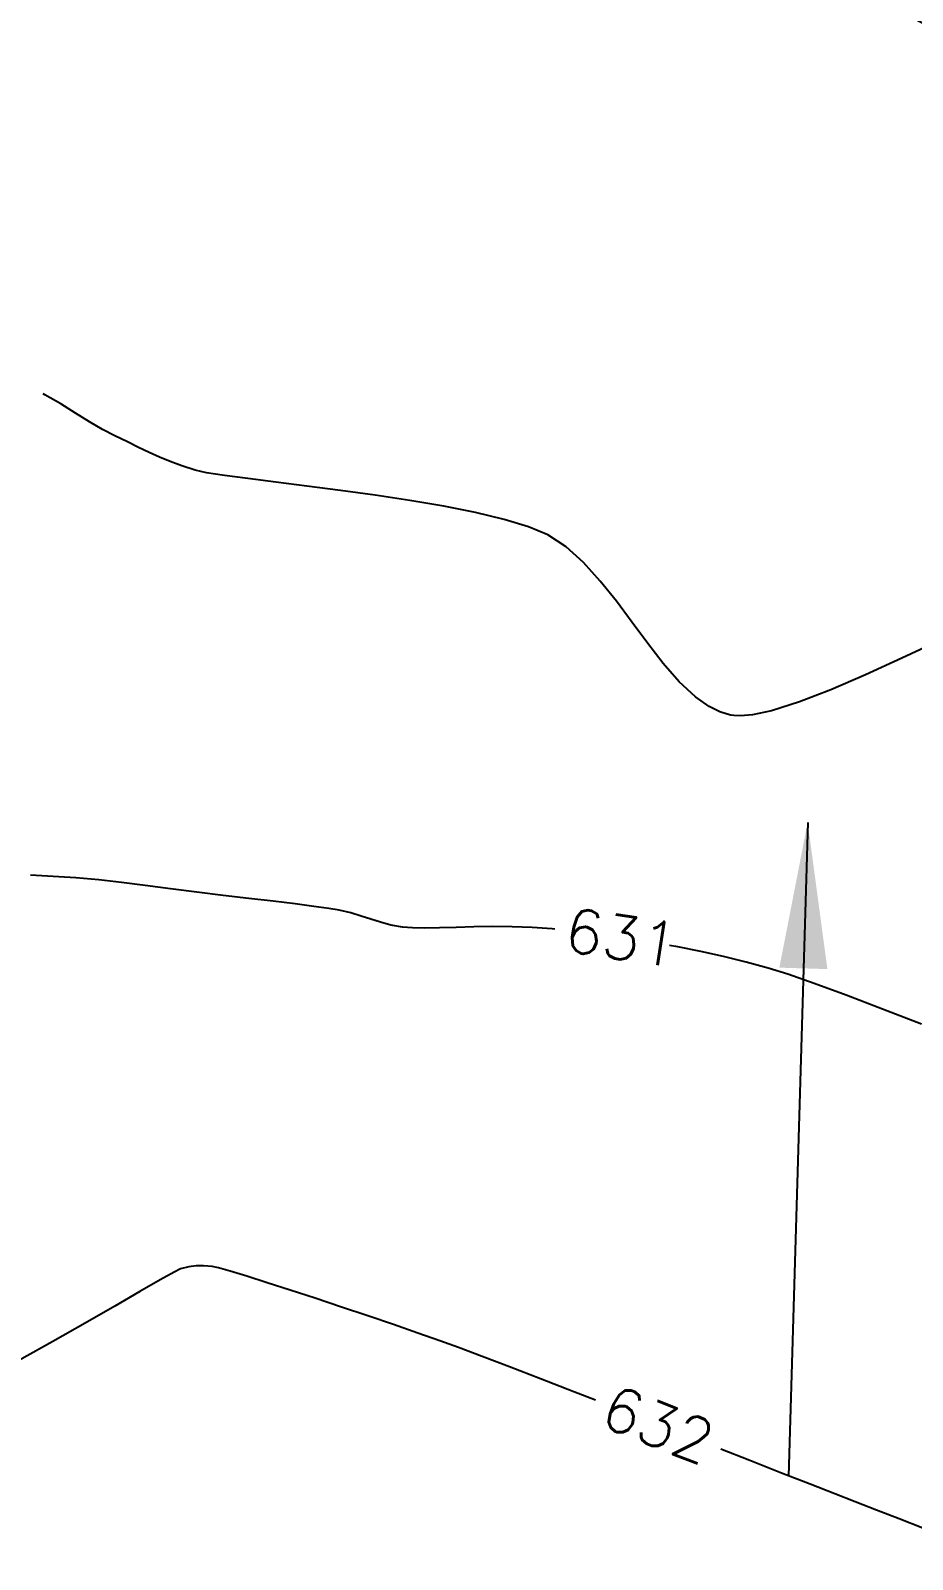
# Model space of a CAD drawing. Header units: feet. Extents: x 26064 to 27719, y 16802 to 28989.
# Drawn here: x 26826.1 to 26874.4, y 17414.9 to 17498.6 of the extents above; entities that cross this region are included whole.
import ezdxf

# ---------------------------------------------------------------- set-up
doc = ezdxf.new("R2010")
doc.units = ezdxf.units.FT
doc.header["$LTSCALE"] = 50
doc.header["$MEASUREMENT"] = 0
for name, pattern in [('HIDDEN', [0.375, 0.25, -0.125]), ('HIDDEN2', [0.1875, 0.125, -0.0625]), ('HIDN25', [0.0938, 0.0625, -0.0313])]:
    doc.linetypes.add(name, pattern=pattern)
for name, color, linetype in [('CONT-MJR', 160, 'HIDDEN'), ('CONT-MNR', 55, 'HIDN25'), ('DEMO-STORM SEWER', 13, 'HIDDEN2'), ('SD-STRUCTURE', 6, 'Continuous')]:
    doc.layers.add(name, color=color, linetype=linetype)
doc.styles.add('l60', font='simplex', dxfattribs={"height": 2.4})
doc.styles.add('ls80', font='simplex', dxfattribs={"oblique": 15, "height": 4})
doc.dimstyles.new('dim', dxfattribs={"dimtxt": 0.18, "dimasz": 0.16, "dimexe": 0.0625, "dimexo": 0.0625, "dimgap": 0.03, "dimtad": 3, "dimdec": 4, "dimzin": 0, "dimdsep": 46, "dimtxsty": 'ls80', "dimcen": 0.09, "dimclrd": 256, "dimclre": 256, "dimclrt": 256, "dimaunit": 1, "dimadec": 4, "dimazin": 0, "dimtfac": 1, "dimtdec": 4, "dimtofl": 0, "dimtmove": 2, "dimatfit": 3, "dimfxl": 0, "dimtolj": 1, "dimtzin": 0, "dimlwd": -1, "dimlwe": -1, "dimarcsym": 0})

msp = doc.modelspace()

# ---------------------------------------------------------------- linework, layer by layer
at = {"layer": 'CONT-MJR', "color": 7}
for p, q in [((26826.90071, 17478.66323, 630), (26826.79717, 17478.71709, 630)), ((26827.76637, 17478.1613, 630), (26826.90071, 17478.66323, 630)), ((26828.57841, 17477.66115, 630), (26827.76637, 17478.1613, 630)), ((26829.33979, 17477.18668, 630), (26828.57841, 17477.66115, 630)), ((26830.05346, 17476.76182, 630), (26829.33979, 17477.18668, 630)), ((26830.7224, 17476.41048, 630), (26830.05346, 17476.76182, 630)), ((26831.41437, 17476.07766, 630), (26830.7224, 17476.41048, 630)), ((26832.0316, 17475.77608, 630), (26831.41437, 17476.07766, 630)), ((26832.60626, 17475.49985, 630), (26832.0316, 17475.77608, 630)), ((26833.1705, 17475.24308, 630), (26832.60626, 17475.49985, 630)), ((26833.75649, 17474.99986, 630), (26833.1705, 17475.24308, 630)), ((26834.39641, 17474.76429, 630), (26833.75649, 17474.99986, 630)), ((26835.1224, 17474.53048, 630), (26834.39641, 17474.76429, 630)), ((26835.74266, 17474.39561, 630), (26835.1224, 17474.53048, 630)), ((26836.7242, 17474.24304, 630), (26835.74266, 17474.39561, 630)), ((26838.00779, 17474.07135, 630), (26836.7242, 17474.24304, 630)), ((26839.53416, 17473.87911, 630), (26838.00779, 17474.07135, 630)), ((26841.2441, 17473.66491, 630), (26839.53416, 17473.87911, 630)), ((26843.07834, 17473.42733, 630), (26841.2441, 17473.66491, 630)), ((26844.97766, 17473.16495, 630), (26843.07834, 17473.42733, 630)), ((26846.8828, 17472.87635, 630), (26844.97766, 17473.16495, 630)), ((26848.73452, 17472.56012, 630), (26846.8828, 17472.87635, 630)), ((26850.47359, 17472.21484, 630), (26848.73452, 17472.56012, 630)), ((26852.04075, 17471.83908, 630), (26850.47359, 17472.21484, 630)), ((26853.37677, 17471.43143, 630), (26852.04075, 17471.83908, 630)), ((26854.4224, 17470.99048, 630), (26853.37677, 17471.43143, 630)), ((26855.43222, 17470.33126, 630), (26854.4224, 17470.99048, 630)), ((26856.38773, 17469.47056, 630), (26855.43222, 17470.33126, 630)), ((26857.30043, 17468.45966, 630), (26856.38773, 17469.47056, 630)), ((26858.18183, 17467.34986, 630), (26857.30043, 17468.45966, 630)), ((26859.04345, 17466.19245, 630), (26858.18183, 17467.34986, 630)), ((26859.89681, 17465.03871, 630), (26859.04345, 17466.19245, 630)), ((26860.7534, 17463.93995, 630), (26859.89681, 17465.03871, 630)), ((26875.85345, 17465.19182, 630), (26873.8059, 17464.23123, 630)), ((26873.8059, 17464.23123, 630), (26871.81483, 17463.32282, 630)), ((26861.62474, 17462.94745, 630), (26860.7534, 17463.93995, 630)), ((26862.52235, 17462.11251, 630), (26861.62474, 17462.94745, 630)), ((26871.81483, 17463.32282, 630), (26869.92983, 17462.51108, 630)), ((26863.26708, 17461.59247, 630), (26862.52235, 17462.11251, 630)), ((26868.2005, 17461.84049, 630), (26866.67643, 17461.35554, 630)), ((26869.92983, 17462.51108, 630), (26868.2005, 17461.84049, 630)), ((26863.84504, 17461.30596, 630), (26863.26708, 17461.59247, 630)), ((26864.24097, 17461.17039, 630), (26863.84504, 17461.30596, 630)), ((26864.4424, 17461.12048, 630), (26864.24097, 17461.17039, 630)), ((26864.60863, 17461.09242, 630), (26864.4424, 17461.12048, 630)), ((26864.98197, 17461.07317, 630), (26864.60863, 17461.09242, 630)), ((26865.63827, 17461.13113, 630), (26864.98197, 17461.07317, 630)), ((26866.67643, 17461.35554, 630), (26865.63827, 17461.13113, 630))]:
    msp.add_line(p, q, dxfattribs=at)
at = {"layer": 'CONT-MNR', "color": 7, "extrusion": (-0.060005, -0.998198, 0)}
msp.add_line((26827.35683, 17452.28283, 631), (26826.11703, 17452.35735, 631), dxfattribs=at)
at = {"layer": 'CONT-MNR', "color": 7}
for p, q in [((26828.60227, 17452.20406, 631), (26827.35683, 17452.28283, 631)), ((26829.84779, 17452.10127, 631), (26828.60227, 17452.20406, 631)), ((26835.21308, 17451.4211, 631), (26833.774, 17451.5989, 631)), ((26836.65801, 17451.24702, 631), (26835.21308, 17451.4211, 631)), ((26838.06517, 17451.07941, 631), (26836.65801, 17451.24702, 631)), ((26839.39094, 17450.92101, 631), (26838.06517, 17451.07941, 631)), ((26841.62387, 17450.64288, 631), (26840.59171, 17450.77458, 631)), ((26842.44378, 17450.52864, 631), (26841.62387, 17450.64288, 631)), ((26843.65484, 17450.28315, 631), (26843.00784, 17450.43463, 631)), ((26844.74069, 17449.93854, 631), (26844.21849, 17450.11363, 631)), ((26847.02346, 17449.46075, 631), (26846.47784, 17449.50463, 631)), ((26848.50687, 17449.46423, 631), (26847.7064, 17449.45094, 631)), ((26850.38108, 17449.51621, 631), (26849.40503, 17449.48964, 631)), ((26852.48758, 17449.52893, 631), (26851.4152, 17449.53296, 631)), ((26853.5784, 17449.49314, 631), (26852.48758, 17449.52893, 631)), ((26861.5468, 17448.41873, 631), (26861.0972, 17448.50094, 631)), ((26862.79841, 17448.16722, 631), (26861.5468, 17448.41873, 631)), ((26864.04864, 17447.89109, 631), (26862.79841, 17448.16722, 631)), ((26866.49784, 17447.26463, 631), (26865.28571, 17447.59024, 631)), ((26867.56574, 17446.92742, 631), (26866.49784, 17447.26463, 631)), ((26869.01241, 17446.41957, 631), (26867.56574, 17446.92742, 631)), ((26872.74912, 17445.01706, 631), (26870.76462, 17445.77235, 631)), ((26834.77767, 17430.90139, 632), (26834.32784, 17430.79463, 632)), ((26835.58772, 17430.96349, 632), (26835.18098, 17430.95671, 632)), ((26833.20686, 17430.18707, 632), (26832.10455, 17429.54905, 632)), ((26833.96774, 17430.61654, 632), (26833.20686, 17430.18707, 632)), ((26840.32388, 17429.62716, 632), (26839.059, 17430.03431, 632)), ((26832.10455, 17429.54905, 632), (26830.72015, 17428.74531, 632)), ((26841.69758, 17429.17789, 632), (26840.32388, 17429.62716, 632)), ((26843.13207, 17428.70235, 632), (26841.69758, 17429.17789, 632)), ((26829.11302, 17427.81866, 632), (26827.34249, 17426.81195, 632)), ((26849.54107, 17426.48101, 632), (26848.51784, 17426.85463, 632)), ((26854.02425, 17424.77182, 632), (26852.33721, 17425.42202, 632)), ((26857.04116, 17423.59883, 632), (26855.84668, 17424.06459, 632)), ((26872.42909, 17417.58125, 632), (26871.25784, 17418.03463, 632)), ((26873.67068, 17417.09607, 632), (26872.42909, 17417.58125, 632))]:
    msp.add_line(p, q, dxfattribs=at)
at = {"layer": 'CONT-MNR', "color": 7, "extrusion": (-0.117434, -0.993081, 0)}
msp.add_line((26831.08784, 17451.95463, 631), (26829.84779, 17452.10127, 631), dxfattribs=at)
at = {"layer": 'CONT-MNR', "color": 7, "extrusion": (-0.135241, -0.990813, 0)}
msp.add_line((26832.38438, 17451.77766, 631), (26831.08784, 17451.95463, 631), dxfattribs=at)
at = {"layer": 'CONT-MNR', "color": 7, "extrusion": (-0.127588, -0.991827, 0)}
msp.add_line((26833.774, 17451.5989, 631), (26832.38438, 17451.77766, 631), dxfattribs=at)
at = {"layer": 'CONT-MNR', "color": 7, "extrusion": (-0.121048, -0.992647, 0)}
msp.add_line((26840.59171, 17450.77458, 631), (26839.39094, 17450.92101, 631), dxfattribs=at)
at = {"layer": 'CONT-MNR', "color": 7, "extrusion": (-0.164401, -0.986394, 0)}
msp.add_line((26843.00784, 17450.43463, 631), (26842.44378, 17450.52864, 631), dxfattribs=at)
at = {"layer": 'CONT-MNR', "color": 7, "extrusion": (-0.288015, -0.957626, 0)}
msp.add_line((26844.21849, 17450.11363, 631), (26843.65484, 17450.28315, 631), dxfattribs=at)
at = {"layer": 'CONT-MNR', "color": 7, "extrusion": (-0.306296, -0.951936, 0)}
msp.add_line((26845.26337, 17449.77036, 631), (26844.74069, 17449.93854, 631), dxfattribs=at)
at = {"layer": 'CONT-MNR', "color": 7, "extrusion": (-0.254638, -0.967036, 0)}
msp.add_line((26845.82845, 17449.62157, 631), (26845.26337, 17449.77036, 631), dxfattribs=at)
at = {"layer": 'CONT-MNR', "color": 7, "extrusion": (-0.177223, -0.984171, 0)}
msp.add_line((26846.47784, 17449.50463, 631), (26845.82845, 17449.62157, 631), dxfattribs=at)
at = {"layer": 'CONT-MNR', "color": 7, "extrusion": (-0.014363, -0.999897, 0)}
msp.add_line((26847.7064, 17449.45094, 631), (26847.02346, 17449.46075, 631), dxfattribs=at)
at = {"layer": 'CONT-MNR', "color": 7, "extrusion": (0.028283, -0.9996, 0)}
msp.add_line((26849.40503, 17449.48964, 631), (26848.50687, 17449.46423, 631), dxfattribs=at)
at = {"layer": 'CONT-MNR', "color": 7, "extrusion": (0.016198, -0.999869, 0)}
msp.add_line((26851.4152, 17449.53296, 631), (26850.38108, 17449.51621, 631), dxfattribs=at)
at = {"layer": 'CONT-MNR', "color": 7, "extrusion": (-0.071882, -0.997413, 0)}
msp.add_line((26854.66784, 17449.41463, 631), (26853.5784, 17449.49314, 631), dxfattribs=at)
at = {"layer": 'CONT-MNR', "color": 7, "extrusion": (-0.103396, -0.99464, 0)}
msp.add_line((26854.81808, 17449.39901, 631), (26854.66784, 17449.41463, 631), dxfattribs=at)
at = {"layer": 'CONT-MNR', "color": 7, "extrusion": (-0.236301, -0.97168, 0)}
msp.add_line((26865.28571, 17447.59024, 631), (26864.04864, 17447.89109, 631), dxfattribs=at)
at = {"layer": 'CONT-MNR', "color": 7, "extrusion": (-0.346492, -0.938053, 0)}
msp.add_line((26870.76462, 17445.77235, 631), (26869.01241, 17446.41957, 631), dxfattribs=at)
at = {"layer": 'CONT-MNR', "color": 7, "extrusion": (-0.361863, -0.932231, 0)}
msp.add_line((26874.89269, 17444.18499, 631), (26872.74912, 17445.01706, 631), dxfattribs=at)
at = {"layer": 'CONT-MNR', "color": 7, "extrusion": (0.443307, -0.89637, 0)}
msp.add_line((26834.32784, 17430.79463, 632), (26833.96774, 17430.61654, 632), dxfattribs=at)
at = {"layer": 'CONT-MNR', "color": 7, "extrusion": (0.135898, -0.990723, 0)}
msp.add_line((26835.18098, 17430.95671, 632), (26834.77767, 17430.90139, 632), dxfattribs=at)
at = {"layer": 'CONT-MNR', "color": 7, "extrusion": (-0.08416, -0.996452, 0)}
msp.add_line((26836.04784, 17430.92463, 632), (26835.58772, 17430.96349, 632), dxfattribs=at)
at = {"layer": 'CONT-MNR', "color": 7, "extrusion": (-0.22347, -0.974711, 0)}
msp.add_line((26836.39735, 17430.8445, 632), (26836.04784, 17430.92463, 632), dxfattribs=at)
at = {"layer": 'CONT-MNR', "color": 7, "extrusion": (-0.274511, -0.961584, 0)}
msp.add_line((26837.04772, 17430.65883, 632), (26836.39735, 17430.8445, 632), dxfattribs=at)
at = {"layer": 'CONT-MNR', "color": 7, "extrusion": (-0.291603, -0.956539, 0)}
msp.add_line((26837.95094, 17430.38348, 632), (26837.04772, 17430.65883, 632), dxfattribs=at)
at = {"layer": 'CONT-MNR', "color": 7, "extrusion": (-0.300555, -0.953765, 0)}
msp.add_line((26839.059, 17430.03431, 632), (26837.95094, 17430.38348, 632), dxfattribs=at)
at = {"layer": 'CONT-MNR', "color": 7, "extrusion": (0.4995, -0.866314, 0)}
msp.add_line((26830.72015, 17428.74531, 632), (26829.11302, 17427.81866, 632), dxfattribs=at)
at = {"layer": 'CONT-MNR', "color": 7, "extrusion": (-0.318301, -0.94799, 0)}
msp.add_line((26844.57936, 17428.2164, 632), (26843.13207, 17428.70235, 632), dxfattribs=at)
at = {"layer": 'CONT-MNR', "color": 7, "extrusion": (-0.322145, -0.94669, 0)}
msp.add_line((26845.99142, 17427.7359, 632), (26844.57936, 17428.2164, 632), dxfattribs=at)
at = {"layer": 'CONT-MNR', "color": 7, "extrusion": (-0.326621, -0.945155, 0)}
msp.add_line((26847.32025, 17427.27669, 632), (26845.99142, 17427.7359, 632), dxfattribs=at)
at = {"layer": 'CONT-MNR', "color": 7, "extrusion": (0.486546, -0.873655, 0)}
msp.add_line((26827.34249, 17426.81195, 632), (26825.46791, 17425.76798, 632), dxfattribs=at)
at = {"layer": 'CONT-MNR', "color": 7, "extrusion": (-0.332388, -0.943143, 0)}
msp.add_line((26848.51784, 17426.85463, 632), (26847.32025, 17427.27669, 632), dxfattribs=at)
at = {"layer": 'CONT-MNR', "color": 7, "extrusion": (-0.351513, -0.936183, 0)}
msp.add_line((26850.82851, 17425.99761, 632), (26849.54107, 17426.48101, 632), dxfattribs=at)
at = {"layer": 'CONT-MNR', "color": 7, "extrusion": (0.356454, 0.934313, 0)}
msp.add_line((26852.33721, 17425.42202, 632), (26850.82851, 17425.99761, 632), dxfattribs=at)
at = {"layer": 'CONT-MNR', "color": 7, "extrusion": (-0.361781, -0.932263, 0)}
msp.add_line((26855.84668, 17424.06459, 632), (26854.02425, 17424.77182, 632), dxfattribs=at)
at = {"layer": 'CONT-MNR', "color": 7, "extrusion": (-0.365512, -0.930807, 0)}
msp.add_line((26865.48726, 17420.28847, 632), (26863.90467, 17420.90993, 632), dxfattribs=at)
at = {"layer": 'CONT-MNR', "color": 7, "extrusion": (-0.365283, -0.930896, 0)}
msp.add_line((26867.22053, 17419.60834, 632), (26865.48726, 17420.28847, 632), dxfattribs=at)
at = {"layer": 'CONT-MNR', "color": 7, "extrusion": (-0.364633, -0.931151, 0)}
msp.add_line((26868.78867, 17418.99427, 632), (26867.22053, 17419.60834, 632), dxfattribs=at)
at = {"layer": 'CONT-MNR', "color": 7, "extrusion": (0.363345, 0.931654, 0)}
msp.add_line((26870.14875, 17418.46384, 632), (26868.78867, 17418.99427, 632), dxfattribs=at)
at = {"layer": 'CONT-MNR', "color": 7, "extrusion": (-0.360907, -0.932602, 0)}
msp.add_line((26871.25784, 17418.03463, 632), (26870.14875, 17418.46384, 632), dxfattribs=at)
at = {"layer": 'CONT-MNR', "color": 7, "extrusion": (-0.365586, -0.930778, 0)}
msp.add_line((26874.96691, 17416.58694, 632), (26873.67068, 17417.09607, 632), dxfattribs=at)
at = {"layer": 'DEMO-STORM SEWER', "color": 7}
for radius, start in [(169, 21.8829681), (166, 21.7997265)]:
    msp.add_arc((26795.52693, 17353.23187), radius, start, 63.3473597, dxfattribs=at)

# ---------------------------------------------------------------- texts
at = {"layer": 'CONT-MNR', "color": 7, "style": 'l60'}
for s, rotation, p in [('631', 351.4552707, (26855.24642, 17448.21166, 631)), ('632', 338.5909103, (26857.16283, 17422.26542, 632))]:
    msp.add_text(s, height=2.4, rotation=rotation, dxfattribs=at).set_placement(p)

# ---------------------------------------------------------------- leaders
at = {"layer": 'SD-STRUCTURE', "color": 7}
msp.add_leader([(26868.65452, 17455.24433), (26867.60175, 17419.43191)], dimstyle='dim', override={"dimscale": 50, "dimtad": 0, "dimpost": "'"}, dxfattribs=at)

doc.saveas('drawing.dxf')
